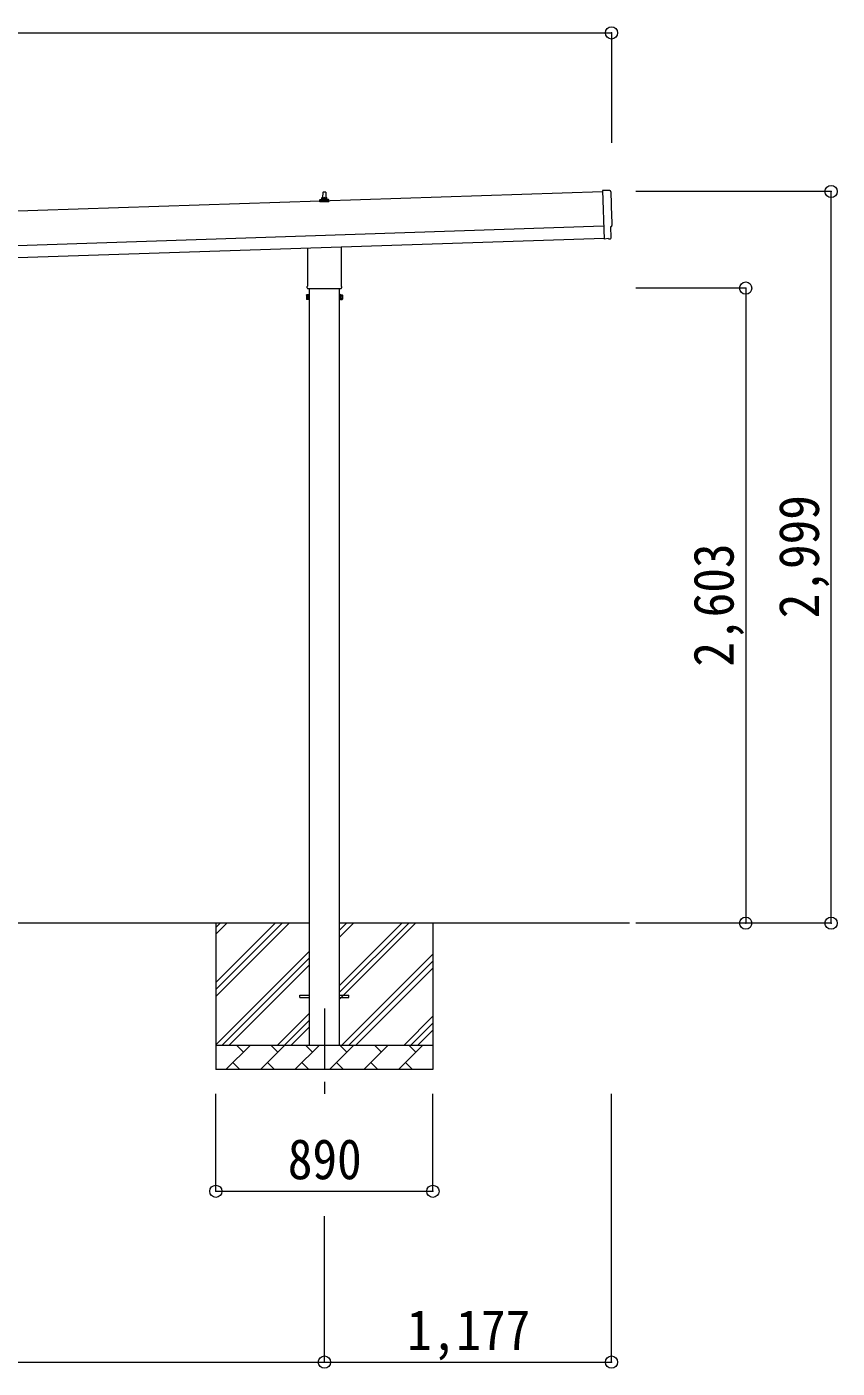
# Model space of a CAD drawing. Units: millimetres at full size, sheet at 1:50. Extents: x -14053 to 14053, y -9700 to 9700.
# Drawn here: x 5235 to 8557, y -6165 to -667 of the extents above; entities that cross this region are included whole.
import ezdxf
from ezdxf.enums import TextEntityAlignment as Align

# ---------------------------------------------------------------- set-up
doc = ezdxf.new("R2010")
doc.units = ezdxf.units.MM
doc.header["$LTSCALE"] = 50
doc.header["$PDMODE"] = 32
doc.header["$PDSIZE"] = 50
doc.linetypes.add('CHAIN1', pattern=[8, 5, -1, 1, -1])
for name, color, linetype, lineweight in [('0-1_Defpoints', 7, 'CHAIN1', 9), ('0-2_TEXT1', 4, 'Continuous', 9), ('0-3_SHAPE', 7, 'Continuous', 9), ('0-8_TABLE1', 6, 'Continuous', 9)]:
    doc.layers.add(name, color=color, linetype=linetype, lineweight=lineweight)
doc.styles.add('ＭＳ ゴシック', font='')
doc.styles.get('ＭＳ ゴシック').set_extended_font_data('MS Gothic')

msp = doc.modelspace()

# ---------------------------------------------------------------- linework, layer by layer
at = {"layer": '0-1_Defpoints'}
msp.add_line((6455.15, -4691.27), (6455.15, -5040.27), dxfattribs=at)
at = {"layer": '0-2_TEXT1'}
for p, q in [((7595.07, -1343.24), (2213.29, -1522.63)), ((6437.66, -1375.49), (6444.38, -1373.87)), ((6444.77, -1373.68), (6465.53, -1373.68)), ((6445.15, -1372.89), (6445.15, -1368.68)), ((6446.15, -1368.68), (6464.15, -1368.68)), ((6449.15, -1368.68), (6449.88, -1345.16)), ((6450.88, -1344.18), (6459.42, -1344.18)), ((6460.42, -1345.16), (6461.15, -1368.68)), ((6465.15, -1372.89), (6465.15, -1368.68)), ((6472.63, -1375.49), (6465.91, -1373.87)), ((7625.07, -1338.73), (7594.9, -1338.16)), ((7594.9, -1338.16), (7601.52, -1536.9)), ((6436.9, -1384.18), (6436.9, -1376.47)), ((6473.4, -1384.18), (6436.9, -1384.18)), ((6437.28, -1375.68), (6473.02, -1375.68)), ((6473.4, -1384.18), (6473.4, -1376.47)), ((2217.95, -1662.56), (7599.73, -1483.16)), ((2219.62, -1712.53), (7601.4, -1533.14)), ((7619.71, -1535.39), (7601.52, -1536.9)), ((7620.39, -1536), (7619.71, -1535.39)), ((7621.14, -1536.25), (7628.05, -1535.66)), ((7629.22, -1485.57), (7629.72, -1485.55)), ((7630.79, -1532.57), (7629.22, -1485.57)), ((6386.85, -1728.17), (6386.85, -1573.62)), ((6523.45, -1569.07), (6523.45, -1728.17)), ((6385.15, -1736.94), (6385.15, -1731.44)), ((6523.09, -1740.44), (6387.21, -1740.44)), ((6392.65, -1740.44), (6392.65, -4841.27)), ((6517.65, -4841.27), (6517.65, -1740.44)), ((6525.15, -1731.44), (6525.15, -1736.94)), ((6381.15, -1766.44), (6381.91, -1765.13)), ((6381.15, -1766.44), (6381.15, -1783.44)), ((6381.15, -1783.44), (6381.91, -1784.76)), ((6388.15, -1765.13), (6381.91, -1765.13)), ((6388.15, -1770.03), (6381.91, -1770.03)), ((6388.15, -1779.85), (6381.91, -1779.85)), ((6388.15, -1784.76), (6381.91, -1784.76)), ((6388.15, -1784.76), (6388.15, -1765.13)), ((6388.15, -1765.74), (6390.65, -1765.74)), ((6390.65, -1784.14), (6388.15, -1784.14)), ((6390.65, -1764.44), (6392.65, -1764.44)), ((6390.65, -1785.44), (6390.65, -1764.44)), ((6392.65, -1785.44), (6390.65, -1785.44)), ((6392.65, -1764.44), (6392.65, -1785.44)), ((6519.65, -1764.44), (6517.65, -1764.44)), ((6517.65, -1785.44), (6519.65, -1785.44)), ((6519.65, -1785.44), (6519.65, -1764.44)), ((6522.15, -1765.74), (6519.65, -1765.74)), ((6519.65, -1784.14), (6522.15, -1784.14)), ((6522.15, -1765.13), (6528.39, -1765.13)), ((6522.15, -1784.76), (6522.15, -1765.13)), ((6522.15, -1770.03), (6528.39, -1770.03)), ((6522.15, -1779.85), (6528.39, -1779.85)), ((6522.15, -1784.76), (6528.39, -1784.76)), ((6529.15, -1766.44), (6528.39, -1765.13)), ((6529.15, -1783.44), (6528.39, -1784.76)), ((6529.15, -1766.44), (6529.15, -1783.44)), ((6355.15, -4645.77), (6355.15, -4636.77)), ((6355.15, -4636.77), (6392.65, -4636.77)), ((6355.15, -4645.77), (6392.65, -4645.77)), ((6517.65, -4636.77), (6555.15, -4636.77)), ((6517.65, -4645.77), (6555.15, -4645.77)), ((6555.15, -4645.77), (6555.15, -4636.77))]:
    msp.add_line(p, q, dxfattribs=at)
for centre, radius, start, end in [((6444.15, -1372.89), 1, 283.62699, 0), ((6449.23, -1369.31), 4.13, 90, 171.17633), ((6446.15, -1369.68), 1, 90, 180), ((6450.88, -1345.18), 1, 90, 178.60509), ((6458.48, -1368.68), 4.83, 133.60282, 180), ((6451.82, -1368.68), 4.83, 0, 46.39718), ((6459.42, -1345.18), 1, 1.39491, 90), ((6461.06, -1369.31), 4.13, 8.82367, 90), ((6464.15, -1369.68), 1, 0, 90), ((6466.15, -1372.89), 1, 180, 256.37301), ((7624.98, -1343.23), 4.5, 1.09537, 88.91326), ((6437.9, -1376.47), 1, 103.62699, 180), ((6472.4, -1376.47), 1, 0, 76.37301), ((7629.57, -1481.05), 4.5, 271.90915, 2.73345), ((7621.06, -1535.25), 1, 228.4071, 274.90505), ((6389.15, -1731.44), 4, 125.09963, 180), ((6389.15, -1736.94), 4, 180, 194.47751), ((6389.15, -1736.94), 4, 194.47751, 241.04498), ((6521.15, -1736.94), 4, 298.95502, 345.52249), ((6521.15, -1731.44), 4, 0, 54.90037), ((6521.15, -1736.94), 4, 345.52249, 0), ((6385.49, -1767.58), 4.34, 145.61575, 214.38425), ((6385.49, -1782.3), 4.34, 145.61575, 214.38425), ((6397.39, -1774.94), 16.24, 162.41205, 197.58795), ((6524.8, -1767.58), 4.34, 325.61575, 34.38425), ((6512.91, -1774.94), 16.24, 342.41205, 17.58795), ((6524.8, -1782.3), 4.34, 325.61575, 34.38425)]:
    msp.add_arc(centre, radius, start, end, dxfattribs=at)
for centre, major_axis, ratio, start_param, end_param in [((12392.01, -1253.37), (-4760.73, -158.69), 0.99863, 6.2686928, 6.2976566), ((7627.78, -1532.66), (2.25, -2), 0.9974, 5.5252311, 7.0411395)]:
    msp.add_ellipse(centre, major_axis=major_axis, ratio=ratio, start_param=start_param, end_param=end_param, dxfattribs=at)
at = {"layer": '0-3_SHAPE'}
for p, q in [((6392.65, -4341.27), (3417.65, -4341.27)), ((6010.15, -4341.27), (6010.15, -4941.27)), ((6010.15, -4584.76), (6253.63, -4341.27)), ((6010.15, -4613.04), (6281.92, -4341.27)), ((6010.15, -4641.33), (6310.2, -4341.27)), ((6010.15, -4386.77), (6055.64, -4341.27)), ((6010.15, -4358.48), (6027.36, -4341.27)), ((7706.03, -4341.27), (6517.65, -4341.27)), ((6517.65, -4370.1), (6546.47, -4341.27)), ((6517.65, -4398.38), (6574.76, -4341.27)), ((6517.65, -4652.94), (6829.32, -4341.27)), ((6517.65, -4596.37), (6772.75, -4341.27)), ((6517.65, -4624.66), (6801.03, -4341.27)), ((6900.15, -4341.27), (6900.15, -4941.27)), ((6010.15, -4839.31), (6392.65, -4456.81)), ((6036.47, -4841.27), (6392.65, -4485.1)), ((6527.31, -4841.27), (6900.15, -4468.43)), ((6555.59, -4841.27), (6900.15, -4496.72)), ((6064.76, -4841.27), (6392.65, -4513.38)), ((6583.88, -4841.27), (6900.15, -4525)), ((6262.75, -4841.27), (6392.65, -4711.37)), ((6781.87, -4841.27), (6900.15, -4722.99)), ((6291.03, -4841.27), (6392.65, -4739.66)), ((6319.32, -4841.27), (6392.65, -4767.94)), ((6810.15, -4841.27), (6900.15, -4751.27)), ((6838.43, -4841.27), (6900.15, -4779.56)), ((6010.15, -4841.27), (6900.15, -4841.27)), ((6051.6, -4941.27), (6151.6, -4841.27)), ((6123.04, -4869.83), (6094.49, -4841.27)), ((6193.02, -4941.27), (6293.02, -4841.27)), ((6264.46, -4869.83), (6235.91, -4841.27)), ((6334.44, -4941.27), (6434.44, -4841.27)), ((6405.89, -4869.83), (6377.33, -4841.27)), ((6475.86, -4941.27), (6575.86, -4841.27)), ((6547.31, -4869.83), (6518.75, -4841.27)), ((6617.28, -4941.27), (6717.28, -4841.27)), ((6688.73, -4869.83), (6660.17, -4841.27)), ((6758.7, -4941.27), (6858.7, -4841.27)), ((6830.15, -4869.83), (6801.6, -4841.27)), ((6900.15, -4941.27), (6010.15, -4941.27)), ((6080.15, -4912.72), (6108.7, -4941.27)), ((6221.57, -4912.72), (6250.12, -4941.27)), ((6362.99, -4912.72), (6391.55, -4941.27)), ((6504.41, -4912.72), (6532.97, -4941.27)), ((6645.83, -4912.72), (6674.39, -4941.27)), ((6787.26, -4912.72), (6815.81, -4941.27))]:
    msp.add_line(p, q, dxfattribs=at)
at = {"layer": '0-8_TABLE1'}
for p, q in [((2182.51, -692.16), (7632.18, -692.16)), ((7632.18, -692.16), (7632.18, -1142.16)), ((8532.18, -1342.16), (7731.18, -1342.16)), ((8532.18, -4341.27), (8532.18, -1342.16)), ((8182.18, -1737.94), (7732.18, -1737.94)), ((8182.18, -1737.94), (8182.18, -4341.27)), ((8532.18, -4341.27), (7731.18, -4341.27)), ((6010.15, -5440.27), (6010.15, -5040.27)), ((6900.15, -5440.27), (6900.15, -5040.27)), ((7632.18, -6140.27), (7632.18, -5040.27)), ((6010.15, -5440.27), (6900.15, -5440.27)), ((6455.15, -6140.27), (6455.15, -5542.27)), ((3355.15, -6140.27), (6455.15, -6140.27)), ((6455.15, -6140.27), (7632.18, -6140.27))]:
    msp.add_line(p, q, dxfattribs=at)
for p in [(7632.18, -692.16), (8532.18, -1342.16), (8182.18, -1737.94), (8182.18, -4341.27), (8532.18, -4341.27), (6010.15, -5440.27), (6900.15, -5440.27), (6455.15, -6140.27), (7632.18, -6140.27)]:
    msp.add_point(p, dxfattribs=at)

# ---------------------------------------------------------------- texts
at = {"layer": '0-8_TABLE1', "color": 7, "style": 'ＭＳ ゴシック', "width": 0.9}
for s, p in [('2,999', (8532.18, -3091.72)), ('2,603', (8182.18, -3289.61))]:
    msp.add_text(s, height=165, rotation=90, dxfattribs=at).set_placement(p, align=Align.BOTTOM_LEFT)
for s, p in [('890', (6305.15, -5440.27)), ('1,177', (6793.66, -6140.27))]:
    msp.add_text(s, height=165, dxfattribs=at).set_placement(p, align=Align.BOTTOM_LEFT)

doc.saveas('drawing.dxf')
